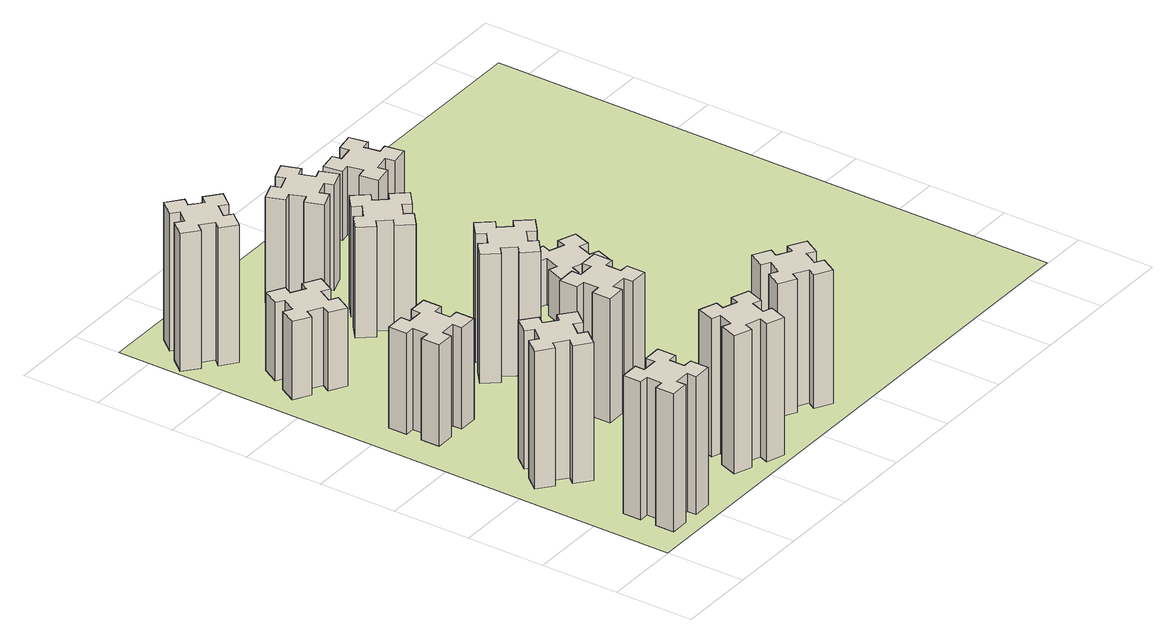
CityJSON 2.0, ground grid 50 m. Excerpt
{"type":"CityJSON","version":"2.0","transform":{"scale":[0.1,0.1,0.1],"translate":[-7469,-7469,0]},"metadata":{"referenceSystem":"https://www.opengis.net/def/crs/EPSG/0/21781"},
"CityObjects":{
"building1":{"type":"Building","attributes":{"class":"1000","function":"1000","usage":"1000","yearOfConstruction":2016,"roofType":"1000","measuredHeight":90,"storeysAboveGround":30,"storeysBelowGround":0},"geometry":[{"type":"Solid","lod":"1","boundaries":[[[[0,1,2,3,4,5,6,7,8,9,10,11,12,13,14,15,16,17,18,19]],[[17,16,20,21]],[[16,15,22,20]],[[15,14,23,22]],[[14,13,24,23]],[[13,12,25,24]],[[12,11,26,25]],[[11,10,27,26]],[[10,9,28,27]],[[9,8,29,28]],[[8,7,30,29]],[[7,6,31,30]],[[6,5,32,31]],[[5,4,33,32]],[[4,3,34,33]],[[3,2,35,34]],[[2,1,36,35]],[[1,0,37,36]],[[0,19,38,37]],[[19,18,39,38]],[[18,17,21,39]],[[24,25,26,27,28,29,30,31,32,33,34,35,36,37,38,39,21,20,22,23]]]]}]},
"building2":{"type":"Building","attributes":{"class":"1000","function":"1000","usage":"1000","yearOfConstruction":2016,"roofType":"1000","measuredHeight":90,"storeysAboveGround":30,"storeysBelowGround":0},"geometry":[{"type":"Solid","lod":"1","boundaries":[[[[40,41,42,43,44,45,46,47,48,49,50,51,52,53,54,55,56,57,58,59]],[[57,56,60,61]],[[56,55,62,60]],[[55,54,63,62]],[[54,53,64,63]],[[53,52,65,64]],[[52,51,66,65]],[[51,50,67,66]],[[50,49,68,67]],[[49,48,69,68]],[[48,47,70,69]],[[47,46,71,70]],[[46,45,72,71]],[[45,44,73,72]],[[44,43,74,73]],[[43,42,75,74]],[[42,41,76,75]],[[41,40,77,76]],[[40,59,78,77]],[[59,58,79,78]],[[58,57,61,79]],[[64,65,66,67,68,69,70,71,72,73,74,75,76,77,78,79,61,60,62,63]]]]}]},
"building3":{"type":"Building","attributes":{"class":"1000","function":"1000","usage":"1000","yearOfConstruction":2016,"roofType":"1000","measuredHeight":66,"storeysAboveGround":30,"storeysBelowGround":0},"geometry":[{"type":"Solid","lod":"1","boundaries":[[[[80,81,82,83,84,85,86,87,88,89,90,91,92,93,94,95,96,97,98,99]],[[97,96,100,101]],[[96,95,102,100]],[[95,94,103,102]],[[94,93,104,103]],[[93,92,105,104]],[[92,91,106,105]],[[91,90,107,106]],[[90,89,108,107]],[[89,88,109,108]],[[88,87,110,109]],[[87,86,111,110]],[[86,85,112,111]],[[85,84,113,112]],[[84,83,114,113]],[[83,82,115,114]],[[82,81,116,115]],[[81,80,117,116]],[[80,99,118,117]],[[99,98,119,118]],[[98,97,101,119]],[[104,105,106,107,108,109,110,111,112,113,114,115,116,117,118,119,101,100,102,103]]]]}]},
"building4":{"type":"Building","attributes":{"class":"1000","function":"1000","usage":"1000","yearOfConstruction":2016,"roofType":"1000","measuredHeight":51,"storeysAboveGround":30,"storeysBelowGround":0},"geometry":[{"type":"Solid","lod":"1","boundaries":[[[[120,121,122,123,124,125,126,127,128,129,130,131,132,133,134,135,136,137,138,139]],[[137,136,140,141]],[[136,135,142,140]],[[135,134,143,142]],[[134,133,144,143]],[[133,132,145,144]],[[132,131,146,145]],[[131,130,147,146]],[[130,129,148,147]],[[129,128,149,148]],[[128,127,150,149]],[[127,126,151,150]],[[126,125,152,151]],[[125,124,153,152]],[[124,123,154,153]],[[123,122,155,154]],[[122,121,156,155]],[[121,120,157,156]],[[120,139,158,157]],[[139,138,159,158]],[[138,137,141,159]],[[144,145,146,147,148,149,150,151,152,153,154,155,156,157,158,159,141,140,142,143]]]]}]},
"building5":{"type":"Building","attributes":{"class":"1000","function":"1000","usage":"1000","yearOfConstruction":2016,"roofType":"1000","measuredHeight":90,"storeysAboveGround":30,"storeysBelowGround":0},"geometry":[{"type":"Solid","lod":"1","boundaries":[[[[160,161,162,163,164,165,166,167,168,169,170,171,172,173,174,175,176,177,178,179]],[[177,176,180,181]],[[176,175,182,180]],[[175,174,183,182]],[[174,173,184,183]],[[173,172,185,184]],[[172,171,186,185]],[[171,170,187,186]],[[170,169,188,187]],[[169,168,189,188]],[[168,167,190,189]],[[167,166,191,190]],[[166,165,192,191]],[[165,164,193,192]],[[164,163,194,193]],[[163,162,195,194]],[[162,161,196,195]],[[161,160,197,196]],[[160,179,198,197]],[[179,178,199,198]],[[178,177,181,199]],[[184,185,186,187,188,189,190,191,192,193,194,195,196,197,198,199,181,180,182,183]]]]}]},
"building6":{"type":"Building","attributes":{"class":"1000","function":"1000","usage":"1000","yearOfConstruction":2016,"roofType":"1000","measuredHeight":90,"storeysAboveGround":30,"storeysBelowGround":0},"geometry":[{"type":"Solid","lod":"1","boundaries":[[[[200,201,202,203,204,205,206,207,208,209,210,211,212,213,214,215,216,217,218,219]],[[217,216,220,221]],[[216,215,222,220]],[[215,214,223,222]],[[214,213,224,223]],[[213,212,225,224]],[[212,211,226,225]],[[211,210,227,226]],[[210,209,228,227]],[[209,208,229,228]],[[208,207,230,229]],[[207,206,231,230]],[[206,205,232,231]],[[205,204,233,232]],[[204,203,234,233]],[[203,202,235,234]],[[202,201,236,235]],[[201,200,237,236]],[[200,219,238,237]],[[219,218,239,238]],[[218,217,221,239]],[[224,225,226,227,228,229,230,231,232,233,234,235,236,237,238,239,221,220,222,223]]]]}]},
"building7":{"type":"Building","attributes":{"class":"1000","function":"1000","usage":"1000","yearOfConstruction":2016,"roofType":"1000","measuredHeight":81,"storeysAboveGround":30,"storeysBelowGround":0},"geometry":[{"type":"Solid","lod":"1","boundaries":[[[[240,241,242,243,244,245,246,247,248,249,250,251,252,253,254,255,256,257,258,259]],[[257,256,260,261]],[[256,255,262,260]],[[255,254,263,262]],[[254,253,264,263]],[[253,252,265,264]],[[252,251,266,265]],[[251,250,267,266]],[[250,249,268,267]],[[249,248,269,268]],[[248,247,270,269]],[[247,246,271,270]],[[246,245,272,271]],[[245,244,273,272]],[[244,243,274,273]],[[243,242,275,274]],[[242,241,276,275]],[[241,240,277,276]],[[240,259,278,277]],[[259,258,279,278]],[[258,257,261,279]],[[264,265,266,267,268,269,270,271,272,273,274,275,276,277,278,279,261,260,262,263]]]]}]},
"building8":{"type":"Building","attributes":{"class":"1000","function":"1000","usage":"1000","yearOfConstruction":2016,"roofType":"1000","measuredHeight":84,"storeysAboveGround":30,"storeysBelowGround":0},"geometry":[{"type":"Solid","lod":"1","boundaries":[[[[280,281,282,283,284,285,286,287,288,289,290,291,292,293,294,295,296,297,298,299]],[[297,296,300,301]],[[296,295,302,300]],[[295,294,303,302]],[[294,293,304,303]],[[293,292,305,304]],[[292,291,306,305]],[[291,290,307,306]],[[290,289,308,307]],[[289,288,309,308]],[[288,287,310,309]],[[287,286,311,310]],[[286,285,312,311]],[[285,284,313,312]],[[284,283,314,313]],[[283,282,315,314]],[[282,281,316,315]],[[281,280,317,316]],[[280,299,318,317]],[[299,298,319,318]],[[298,297,301,319]],[[304,305,306,307,308,309,310,311,312,313,314,315,316,317,318,319,301,300,302,303]]]]}]},
"building9":{"type":"Building","attributes":{"class":"1000","function":"1000","usage":"1000","yearOfConstruction":2016,"roofType":"1000","measuredHeight":87,"storeysAboveGround":30,"storeysBelowGround":0},"geometry":[{"type":"Solid","lod":"1","boundaries":[[[[320,321,322,323,324,325,326,327,328,329,330,331,332,333,334,335,336,337,338,339]],[[337,336,340,341]],[[336,335,342,340]],[[335,334,343,342]],[[334,333,344,343]],[[333,332,345,344]],[[332,331,346,345]],[[331,330,347,346]],[[330,329,348,347]],[[329,328,349,348]],[[328,327,350,349]],[[327,326,351,350]],[[326,325,352,351]],[[325,324,353,352]],[[324,323,354,353]],[[323,322,355,354]],[[322,321,356,355]],[[321,320,357,356]],[[320,339,358,357]],[[339,338,359,358]],[[338,337,341,359]],[[344,345,346,347,348,349,350,351,352,353,354,355,356,357,358,359,341,340,342,343]]]]}]},
"building10":{"type":"Building","attributes":{"class":"1000","function":"1000","usage":"1000","yearOfConstruction":2016,"roofType":"1000","measuredHeight":72,"storeysAboveGround":30,"storeysBelowGround":0},"geometry":[{"type":"Solid","lod":"1","boundaries":[[[[360,361,362,363,364,365,366,367,368,369,370,371,372,373,374,375,376,377,378,379]],[[377,376,380,381]],[[376,375,382,380]],[[375,374,383,382]],[[374,373,384,383]],[[373,372,385,384]],[[372,371,386,385]],[[371,370,387,386]],[[370,369,388,387]],[[369,368,389,388]],[[368,367,390,389]],[[367,366,391,390]],[[366,365,392,391]],[[365,364,393,392]],[[364,363,394,393]],[[363,362,395,394]],[[362,361,396,395]],[[361,360,397,396]],[[360,379,398,397]],[[379,378,399,398]],[[378,377,381,399]],[[384,385,386,387,388,389,390,391,392,393,394,395,396,397,398,399,381,380,382,383]]]]}]},
"building11":{"type":"Building","attributes":{"class":"1000","function":"1000","usage":"1000","yearOfConstruction":2016,"roofType":"1000","measuredHeight":69,"storeysAboveGround":30,"storeysBelowGround":0},"geometry":[{"type":"Solid","lod":"1","boundaries":[[[[400,401,402,403,404,405,406,407,408,409,410,411,412,413,414,415,416,417,418,419]],[[417,416,420,421]],[[416,415,422,420]],[[415,414,423,422]],[[414,413,424,423]],[[413,412,425,424]],[[412,411,426,425]],[[411,410,427,426]],[[410,409,428,427]],[[409,408,429,428]],[[408,407,430,429]],[[407,406,431,430]],[[406,405,432,431]],[[405,404,433,432]],[[404,403,434,433]],[[403,402,435,434]],[[402,401,436,435]],[[401,400,437,436]],[[400,419,438,437]],[[419,418,439,438]],[[418,417,421,439]],[[424,425,426,427,428,429,430,431,432,433,434,435,436,437,438,439,421,420,422,423]]]]}]},
"building12":{"type":"Building","attributes":{"class":"1000","function":"1000","usage":"1000","yearOfConstruction":2016,"roofType":"1000","measuredHeight":30,"storeysAboveGround":30,"storeysBelowGround":0},"geometry":[{"type":"Solid","lod":"1","boundaries":[[[[440,441,442,443,444,445,446,447,448,449,450,451,452,453,454,455,456,457,458,459]],[[457,456,460,461]],[[456,455,462,460]],[[455,454,463,462]],[[454,453,464,463]],[[453,452,465,464]],[[452,451,466,465]],[[451,450,467,466]],[[450,449,468,467]],[[449,448,469,468]],[[448,447,470,469]],[[447,446,471,470]],[[446,445,472,471]],[[445,444,473,472]],[[444,443,474,473]],[[443,442,475,474]],[[442,441,476,475]],[[441,440,477,476]],[[440,459,478,477]],[[459,458,479,478]],[[458,457,461,479]],[[464,465,466,467,468,469,470,471,472,473,474,475,476,477,478,479,461,460,462,463]]]]}]},
"building13":{"type":"Building","attributes":{"class":"1000","function":"1000","usage":"1000","yearOfConstruction":2016,"roofType":"1000","measuredHeight":45,"storeysAboveGround":30,"storeysBelowGround":0},"geometry":[{"type":"Solid","lod":"1","boundaries":[[[[480,481,482,483,484,485,486,487,488,489,490,491,492,493,494,495,496,497,498,499]],[[497,496,500,501]],[[496,495,502,500]],[[495,494,503,502]],[[494,493,504,503]],[[493,492,505,504]],[[492,491,506,505]],[[491,490,507,506]],[[490,489,508,507]],[[489,488,509,508]],[[488,487,510,509]],[[487,486,511,510]],[[486,485,512,511]],[[485,484,513,512]],[[484,483,514,513]],[[483,482,515,514]],[[482,481,516,515]],[[481,480,517,516]],[[480,499,518,517]],[[499,498,519,518]],[[498,497,501,519]],[[504,505,506,507,508,509,510,511,512,513,514,515,516,517,518,519,501,500,502,503]]]]}]},
"landuse1":{"type":"LandUse","attributes":{"name":"plot1","function":"1010"},"geometry":[{"type":"MultiSurface","lod":"1","boundaries":[[[520,521,522,523]]]}]}
},
"vertices":[
[265,325,0],[265,225,0],[205,225,0],[205,105,0],[325,105,0],[325,165,0],[425,165,0],[425,105,0],[545,105,0],[545,225,0],[485,225,0],[485,325,0],[545,325,0],[545,445,0],[425,445,0],[425,385,0],[325,385,0],[325,445,0],[205,445,0],[205,325,0],[325,385,900],[325,445,900],[425,385,900],[425,445,900],[545,445,900],[545,325,900],[485,325,900],[485,225,900],[545,225,900],[545,105,900],[425,105,900],[425,165,900],[325,165,900],[325,105,900],[205,105,900],[205,225,900],[265,225,900],[265,325,900],[205,325,900],[205,445,900],
[484,1067,0],[408,1132,0],[446,1178,0],[354,1255,0],[277,1163,0],[323,1124,0],[259,1048,0],[213,1086,0],[136,994,0],[228,917,0],[266,963,0],[343,899,0],[304,853,0],[396,776,0],[473,868,0],[427,906,0],[492,983,0],[538,944,0],[615,1036,0],[523,1113,0],[492,983,900],[538,944,900],[427,906,900],[473,868,900],[396,776,900],[304,853,900],[343,899,900],[266,963,900],[228,917,900],[136,994,900],[213,1086,900],[259,1048,900],[323,1124,900],[277,1163,900],[354,1255,900],[446,1178,900],[408,1132,900],[484,1067,900],[523,1113,900],[615,1036,900],
[265,1905,0],[265,1805,0],[205,1805,0],[205,1685,0],[325,1685,0],[325,1745,0],[425,1745,0],[425,1685,0],[545,1685,0],[545,1805,0],[485,1805,0],[485,1905,0],[545,1905,0],[545,2025,0],[425,2025,0],[425,1965,0],[325,1965,0],[325,2025,0],[205,2025,0],[205,1905,0],[325,1965,660],[325,2025,660],[425,1965,660],[425,2025,660],[545,2025,660],[545,1905,660],[485,1905,660],[485,1805,660],[545,1805,660],[545,1685,660],[425,1685,660],[425,1745,660],[325,1745,660],[325,1685,660],[205,1685,660],[205,1805,660],[265,1805,660],[265,1905,660],[205,1905,660],[205,2025,660],
[446,2597,0],[496,2684,0],[548,2654,0],[608,2758,0],[504,2818,0],[474,2766,0],[387,2816,0],[417,2868,0],[313,2928,0],[253,2824,0],[305,2794,0],[255,2707,0],[203,2737,0],[143,2633,0],[247,2573,0],[277,2625,0],[364,2575,0],[334,2523,0],[438,2463,0],[498,2567,0],[364,2575,510],[334,2523,510],[277,2625,510],[247,2573,510],[143,2633,510],[203,2737,510],[255,2707,510],[305,2794,510],[253,2824,510],[313,2928,510],[417,2868,510],[387,2816,510],[474,2766,510],[504,2818,510],[608,2758,510],[548,2654,510],[496,2684,510],[446,2597,510],[498,2567,510],[438,2463,510],
[1029,360,0],[995,266,0],[939,287,0],[897,174,0],[1010,133,0],[1031,189,0],[1125,155,0],[1104,99,0],[1217,57,0],[1258,170,0],[1202,191,0],[1236,285,0],[1292,264,0],[1333,377,0],[1220,418,0],[1200,362,0],[1106,396,0],[1127,452,0],[1014,493,0],[973,380,0],[1106,396,900],[1127,452,900],[1200,362,900],[1220,418,900],[1333,377,900],[1292,264,900],[1236,285,900],[1202,191,900],[1258,170,900],[1217,57,900],[1104,99,900],[1125,155,900],[1031,189,900],[1010,133,900],[897,174,900],[939,287,900],[995,266,900],[1029,360,900],[973,380,900],[1014,493,900],
[384,3387,0],[308,3452,0],[346,3498,0],[254,3575,0],[177,3483,0],[223,3444,0],[159,3368,0],[113,3406,0],[36,3314,0],[128,3237,0],[166,3283,0],[243,3219,0],[204,3173,0],[296,3096,0],[373,3188,0],[327,3226,0],[392,3303,0],[438,3264,0],[515,3356,0],[423,3433,0],[392,3303,900],[438,3264,900],[327,3226,900],[373,3188,900],[296,3096,900],[204,3173,900],[243,3219,900],[166,3283,900],[128,3237,900],[36,3314,900],[113,3406,900],[159,3368,900],[223,3444,900],[177,3483,900],[254,3575,900],[346,3498,900],[308,3452,900],[384,3387,900],[423,3433,900],[515,3356,900],
[1225,1165,0],[1225,1265,0],[1285,1265,0],[1285,1385,0],[1165,1385,0],[1165,1325,0],[1065,1325,0],[1065,1385,0],[945,1385,0],[945,1265,0],[1005,1265,0],[1005,1165,0],[945,1165,0],[945,1045,0],[1065,1045,0],[1065,1105,0],[1165,1105,0],[1165,1045,0],[1285,1045,0],[1285,1165,0],[1165,1105,810],[1165,1045,810],[1065,1105,810],[1065,1045,810],[945,1045,810],[945,1165,810],[1005,1165,810],[1005,1265,810],[945,1265,810],[945,1385,810],[1065,1385,810],[1065,1325,810],[1165,1325,810],[1165,1385,810],[1285,1385,810],[1285,1265,810],[1225,1265,810],[1225,1165,810],[1285,1165,810],[1285,1045,810],
[1083,1972,0],[1006,1907,0],[968,1953,0],[876,1876,0],[953,1784,0],[999,1823,0],[1063,1746,0],[1017,1708,0],[1094,1616,0],[1186,1693,0],[1148,1739,0],[1224,1803,0],[1263,1757,0],[1355,1834,0],[1278,1926,0],[1232,1888,0],[1167,1964,0],[1213,2003,0],[1136,2095,0],[1044,2018,0],[1167,1964,840],[1213,2003,840],[1232,1888,840],[1278,1926,840],[1355,1834,840],[1263,1757,840],[1224,1803,840],[1148,1739,840],[1186,1693,840],[1094,1616,840],[1017,1708,840],[1063,1746,840],[999,1823,840],[953,1784,840],[876,1876,840],[968,1953,840],[1006,1907,840],[1083,1972,840],[1044,2018,840],[1136,2095,840],
[1657,305,0],[1744,255,0],[1714,203,0],[1818,143,0],[1878,247,0],[1826,277,0],[1876,364,0],[1928,334,0],[1988,438,0],[1884,498,0],[1854,446,0],[1767,496,0],[1797,548,0],[1693,608,0],[1633,504,0],[1685,474,0],[1635,387,0],[1583,417,0],[1523,313,0],[1627,253,0],[1635,387,870],[1583,417,870],[1685,474,870],[1633,504,870],[1693,608,870],[1797,548,870],[1767,496,870],[1854,446,870],[1884,498,870],[1988,438,870],[1928,334,870],[1876,364,870],[1826,277,870],[1878,247,870],[1818,143,870],[1714,203,870],[1744,255,870],[1657,305,870],[1627,253,870],[1523,313,870],
[1232,2728,0],[1167,2804,0],[1213,2843,0],[1136,2935,0],[1044,2858,0],[1083,2812,0],[1006,2747,0],[968,2793,0],[876,2716,0],[953,2624,0],[999,2663,0],[1063,2586,0],[1017,2548,0],[1094,2456,0],[1186,2533,0],[1148,2579,0],[1224,2643,0],[1263,2597,0],[1355,2674,0],[1278,2766,0],[1224,2643,720],[1263,2597,720],[1148,2579,720],[1186,2533,720],[1094,2456,720],[1017,2548,720],[1063,2586,720],[999,2663,720],[953,2624,720],[876,2716,720],[968,2793,720],[1006,2747,720],[1083,2812,720],[1044,2858,720],[1136,2935,720],[1213,2843,720],[1167,2804,720],[1232,2728,720],[1278,2766,720],[1355,2674,720],
[1125,3356,0],[1031,3322,0],[1010,3378,0],[897,3337,0],[939,3224,0],[995,3245,0],[1029,3151,0],[973,3130,0],[1014,3017,0],[1127,3059,0],[1106,3115,0],[1200,3149,0],[1220,3093,0],[1333,3134,0],[1292,3247,0],[1236,3226,0],[1202,3320,0],[1258,3340,0],[1217,3453,0],[1104,3412,0],[1202,3320,690],[1258,3340,690],[1236,3226,690],[1292,3247,690],[1333,3134,690],[1220,3093,690],[1200,3149,690],[1106,3115,690],[1127,3059,690],[1014,3017,690],[973,3130,690],[1029,3151,690],[995,3245,690],[939,3224,690],[897,3337,690],[1010,3378,690],[1031,3322,690],[1125,3356,690],[1104,3412,690],[1217,3453,690],
[1942,1871,0],[1976,1965,0],[2032,1944,0],[2073,2057,0],[1960,2098,0],[1940,2042,0],[1846,2076,0],[1867,2132,0],[1754,2173,0],[1713,2060,0],[1769,2040,0],[1735,1946,0],[1679,1967,0],[1637,1854,0],[1750,1813,0],[1771,1869,0],[1865,1835,0],[1844,1779,0],[1957,1737,0],[1998,1850,0],[1865,1835,300],[1844,1779,300],[1771,1869,300],[1750,1813,300],[1637,1854,300],[1679,1967,300],[1735,1946,300],[1769,2040,300],[1713,2060,300],[1754,2173,300],[1867,2132,300],[1846,2076,300],[1940,2042,300],[1960,2098,300],[2073,2057,300],[2032,1944,300],[1976,1965,300],[1942,1871,300],[1998,1850,300],[1957,1737,300],
[1738,3365,0],[1756,3267,0],[1697,3257,0],[1717,3138,0],[1836,3159,0],[1825,3218,0],[1924,3236,0],[1934,3177,0],[2052,3197,0],[2031,3316,0],[1972,3305,0],[1955,3404,0],[2014,3414,0],[1993,3532,0],[1875,3511,0],[1885,3452,0],[1787,3435,0],[1777,3494,0],[1658,3473,0],[1679,3355,0],[1787,3435,450],[1777,3494,450],[1885,3452,450],[1875,3511,450],[1993,3532,450],[2014,3414,450],[1955,3404,450],[1972,3305,450],[2031,3316,450],[2052,3197,450],[1934,3177,450],[1924,3236,450],[1825,3218,450],[1836,3159,450],[1717,3138,450],[1697,3257,450],[1756,3267,450],[1738,3365,450],[1679,3355,450],[1658,3473,450],
[5,3705,0],[3705,3705,0],[3705,5,0],[5,5,0]
]}
